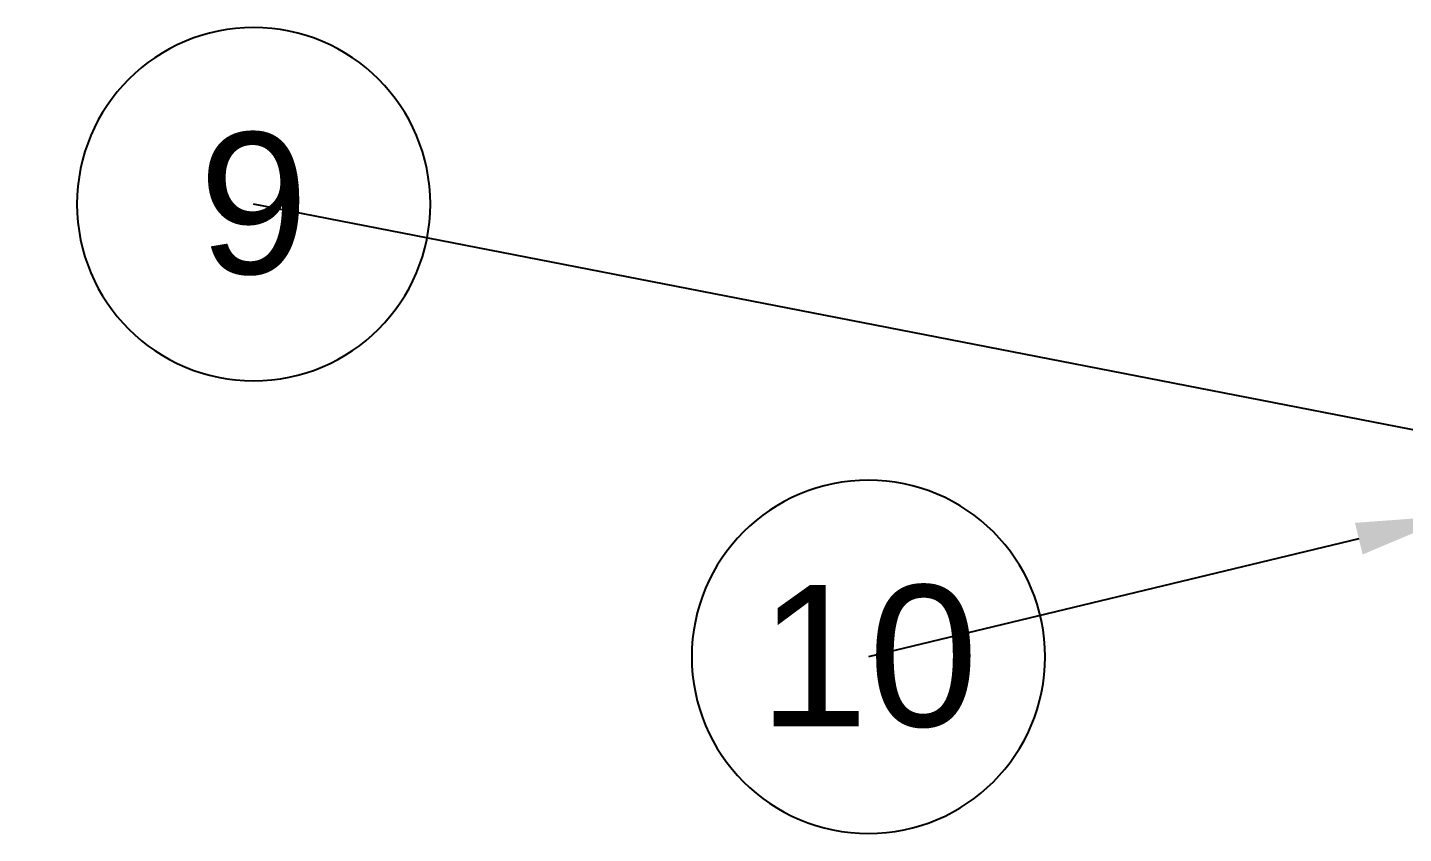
# Model space of a CAD drawing. Header units: millimetres. Extents: x 0 to 594, y 0 to 420.
# Drawn here: x 92.72 to 141.4, y 171.84 to 200.36 of the extents above; entities that cross this region are included whole.
import ezdxf
from ezdxf import colors
from ezdxf.entities.mleader import LeaderData, LeaderLine
from ezdxf.math import Vec2, Vec3

# ---------------------------------------------------------------- set-up
doc = ezdxf.new("R2010")
doc.units = ezdxf.units.MM
doc.header["$LTSCALE"] = 0.75
doc.layers.add('Balloons', color=7, linetype='Continuous', lineweight=25)
doc.styles.get("Standard").update_dxf_attribs({"font": 'arial.ttf'})

# ---------------------------------------------------------------- blocks, each defined once
blk = doc.blocks.new('*B19')
at = {"transparency": 16777216}
for start, end in [(90, 270), (270, 90)]:
    blk.add_arc((0, 0), 6.25, start, end, dxfattribs=at)
at = {"transparency": 16777216, "insert": (0, 0), "char_height": 5, "attachment_point": 5}
blk.add_mtext('10', dxfattribs=at)
blk = doc.blocks.new('*B20')
at = {"transparency": 16777216}
for start, end in [(90, 270), (270, 90)]:
    blk.add_arc((0, 0), 6.25, start, end, dxfattribs=at)
at = {"transparency": 16777216, "insert": (0, 0), "char_height": 5, "attachment_point": 5}
blk.add_mtext('9', dxfattribs=at)

msp = doc.modelspace()

# ---------------------------------------------------------------- leaders
at = {"layer": 'Balloons'}
ml = msp.add_multileader_block('Standard', dxfattribs=at)
ml.set_content('*B20', color=256)
ml.set_leader_properties()
ml.build(insert=Vec2(0, 0))
ml.multileader.update_dxf_attribs({"has_dogleg": 0, "arrow_head_size": 3.5, "block_connection_type": 1})
ctx = ml.context
ctx.base_point, ctx.char_height, ctx.arrow_head_size = Vec3(100.721, 194.107), 3.5, 3.5
ctx.attachment_type = 1
notes = []
notes.append((ctx, [(0, (1, 1, 0), (92.721, 194.107), (1, 0), 8, [(0, [(150.466, 184.421)], 0, [])])]))
ctx.block.insert = Vec3(100.721, 194.107)
ml = msp.add_multileader_block('Standard', dxfattribs=at)
ml.set_content('*B19', color=256)
ml.set_leader_properties()
ml.build(insert=Vec2(0, 0))
ml.multileader.update_dxf_attribs({"has_dogleg": 0, "arrow_head_size": 3.5, "block_connection_type": 1})
ctx = ml.context
ctx.base_point, ctx.char_height, ctx.arrow_head_size = Vec3(122.468, 178.092), 3.5, 3.5
ctx.attachment_type = 1
notes.append((ctx, [(0, (1, 1, 0), (114.468, 178.092), (1, 0), 8, [(0, [(143.218, 183.092)], 0, [])])]))
ctx.block.insert = Vec3(122.468, 178.092)
for ctx, leaders in notes:
    for number, flags, end, landing, length, lines in leaders:
        leader = LeaderData()
        leader.index, (leader.has_last_leader_line, leader.has_dogleg_vector, leader.attachment_direction) = number, flags
        leader.last_leader_point, leader.dogleg_vector, leader.dogleg_length = Vec3(end), Vec3(landing), length
        for number, points, colour, breaks in lines:
            line = LeaderLine()
            line.index, line.vertices, line.color, line.breaks = number, Vec3.list(points), colors.encode_raw_color(colour), breaks
            leader.lines.append(line)
        ctx.leaders.append(leader)

doc.saveas('drawing.dxf')
